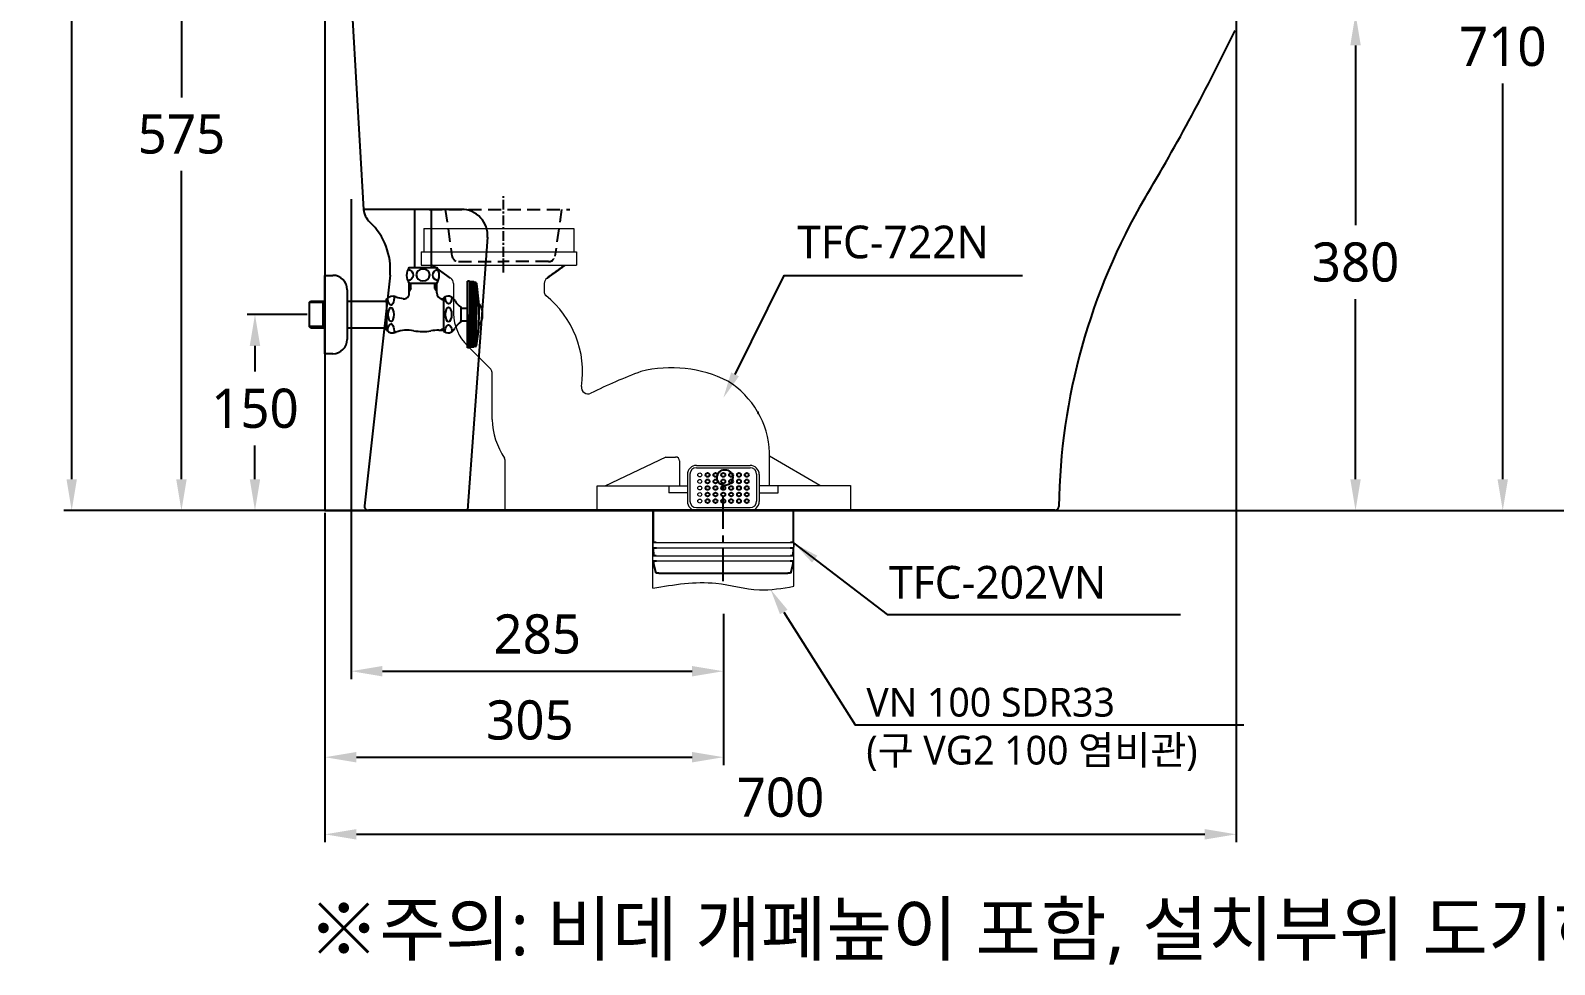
# Model space of a CAD drawing. Extents: x 3267 to 9145, y -61 to 2467.
# Drawn here: x 6285 to 7451, y -61 to 654 of the extents above; entities that cross this region are included whole.
import ezdxf

# ---------------------------------------------------------------- set-up
doc = ezdxf.new("R2010")
doc.units = 0
doc.header["$LTSCALE"] = 20
doc.header["$MEASUREMENT"] = 0
doc.linetypes.add('CENTER', pattern=[2, 1.25, -0.25, 0.25, -0.25])
doc.linetypes.add('HIDDEN', pattern=[0.375, 0.25, -0.125])
doc.layers.get('0').update_dxf_attribs({"linetype": 'CONTINUOUS'})
doc.layers.get('DEFPOINTS').update_dxf_attribs({"linetype": 'CONTINUOUS'})
for name, color, linetype in [('1', 7, 'CONTINUOUS'), ('2', 2, 'CONTINUOUS'), ('3', 3, 'CONTINUOUS'), ('4', 4, 'CONTINUOUS'), ('6', 6, 'CONTINUOUS'), ('CEN', 1, 'CENTER')]:
    doc.layers.add(name, color=color, linetype=linetype)
doc.styles.add('GHS', font='romans', dxfattribs={"bigfont": 'ghs'})
doc.styles.add('ROMANS', font='NanumGothic.ttf', dxfattribs={"height": 10.144927})
doc.styles.get("Standard").update_dxf_attribs({"font": 'NanumGothic.ttf'})
doc.dimstyles.get("Standard").update_dxf_attribs({"dimtxt": 2.7, "dimasz": 2.5, "dimexe": 1.5, "dimexo": 1.5, "dimgap": 1.5, "dimtad": 1, "dimdec": 0, "dimlfac": 10, "dimzin": 0, "dimdsep": 46, "dimtxsty": 'Standard', "dimcen": 0, "dimclrt": 2, "dimadec": 0, "dimazin": 0, "dimtfac": 1, "dimtdec": 0, "dimtmove": 0, "dimatfit": 3, "dimfxl": 0, "dimtolj": 1, "dimtzin": 0, "dimarcsym": 0})

# ---------------------------------------------------------------- blocks, each defined once
blk = doc.blocks.new('*D16')
at = {"color": 3, "lineweight": -2}
for p, q in [((6530.2, 524.9), (6530.2, 157.8)), ((6815.2, 207.8), (6815.2, 157.8)), ((6554.2, 163.8), (6791.2, 163.8))]:
    blk.add_line(p, q, dxfattribs=at)
at = {"color": 3}
for points in [[(6554.2, 167.8), (6554.2, 159.8), (6530.2, 163.8)], [(6791.2, 167.8), (6791.2, 159.8), (6815.2, 163.8)]]:
    blk.add_solid(points, dxfattribs=at)
at = {"layer": 'DEFPOINTS', "color": 0}
for p in [(6530.2, 526.7), (6815.2, 209.6), (6815.2, 163.8)]:
    blk.add_point(p, dxfattribs=at)
at = {"color": 2, "insert": (6672.7, 192.1), "char_height": 30, "attachment_point": 5}
blk.add_mtext('\\A1;{\\fNanumGothic|b0|i0|c129|p50;285}', dxfattribs=at)
blk = doc.blocks.new('*D17')
at = {"color": 3, "lineweight": -2}
for p, q in [((7341.9, 996.7), (7417.8, 996.7)), ((7411.8, 972.7), (7411.8, 670)), ((7411.8, 310.7), (7411.8, 613.5)), ((7384.8, 286.7), (7417.8, 286.7))]:
    blk.add_line(p, q, dxfattribs=at)
at = {"color": 3}
for points in [[(7407.8, 972.7), (7415.8, 972.7), (7411.8, 996.7)], [(7407.8, 310.7), (7415.8, 310.7), (7411.8, 286.7)]]:
    blk.add_solid(points, dxfattribs=at)
at = {"layer": 'DEFPOINTS', "color": 0}
for p in [(7340.1, 996.7), (7383, 286.7), (7411.8, 286.7)]:
    blk.add_point(p, dxfattribs=at)
at = {"color": 2, "insert": (7411.8, 641.7), "char_height": 30, "attachment_point": 5}
blk.add_mtext('\\A1;{\\fNanumGothic|b0|i0|c129|p50;710}', dxfattribs=at)
blk = doc.blocks.new('*D19')
at = {"color": 3, "lineweight": -2}
for p, q in [((6510.2, 264), (6510.2, 92)), ((6815.2, 198.7), (6815.2, 92)), ((6534.2, 98), (6791.2, 98))]:
    blk.add_line(p, q, dxfattribs=at)
at = {"color": 3}
for points in [[(6534.2, 102), (6534.2, 94), (6510.2, 98)], [(6791.2, 102), (6791.2, 94), (6815.2, 98)]]:
    blk.add_solid(points, dxfattribs=at)
at = {"layer": 'DEFPOINTS', "color": 0}
for p in [(6510.2, 265.8), (6815.2, 200.5), (6815.2, 98)]:
    blk.add_point(p, dxfattribs=at)
at = {"color": 2, "insert": (6667.1, 126.3), "char_height": 30, "attachment_point": 5}
blk.add_mtext('\\A1;{\\fNanumGothic|b0|i0|c129|p50;305}', dxfattribs=at)
blk = doc.blocks.new('*D20')
at = {"color": 3, "lineweight": -2}
for p, q in [((6496.5, 436.7), (6450.6, 436.7)), ((6456.6, 412.7), (6456.6, 393.1)), ((6456.6, 310.7), (6456.6, 336.5)), ((6508.4, 286.7), (6450.6, 286.7))]:
    blk.add_line(p, q, dxfattribs=at)
at = {"color": 3}
for points in [[(6452.6, 412.7), (6460.6, 412.7), (6456.6, 436.7)], [(6452.6, 310.7), (6460.6, 310.7), (6456.6, 286.7)]]:
    blk.add_solid(points, dxfattribs=at)
at = {"layer": 'DEFPOINTS', "color": 0}
for p in [(6456.6, 436.7), (6498.3, 436.7), (6510.2, 286.7)]:
    blk.add_point(p, dxfattribs=at)
at = {"color": 2, "insert": (6456.6, 364.8), "char_height": 30, "attachment_point": 5}
blk.add_mtext('\\A1;{\\fNanumGothic|b0|i0|c129|p50;150}', dxfattribs=at)
blk = doc.blocks.new('BGFB')
at = {"color": 2, "linetype": 'Continuous', "lineweight": 0}
for p, q in [((-57.5, 0), (57.5, 0)), ((-57.5, 0), (-57.5, -18)), ((57.5, 0), (57.5, -18)), ((-59.5, -18), (59.5, -18)), ((-59.5, -18), (-59.5, -28)), ((59.5, -18), (59.5, -28)), ((-59.5, -28), (59.5, -28)), ((-36.9, -38), (-50.8, -28)), ((36.9, -38.1), (50.8, -28)), ((-34.8, -42.1), (-34.8, -65.3)), ((34.8, -42.1), (34.8, -49.1)), ((-24.1, -89.9), (-6.2, -107.6)), ((-5.3, -109.8), (-5.3, -146.3)), ((127.8, -174.9), (81.1, -197.3)), ((127.8, -174.9), (135.3, -174.9)), ((207.1, -196.8), (207.1, -171.6)), ((207.3, -174.1), (245.6, -196.4)), ((4.7, -215.9), (4.7, -177.4)), ((138.3, -177.9), (138.3, -197.3)), ((151.3, -181.3), (192.3, -181.3)), ((151.3, -183.1), (192.3, -183.1)), ((144.3, -197.3), (75.1, -197.3)), ((75.1, -197.3), (75.1, -215.9)), ((130.2, -197.3), (130.2, -202.4)), ((144.3, -188.3), (144.3, -208.9)), ((146.3, -188.1), (146.3, -208.6)), ((197.3, -188.1), (197.3, -208.6)), ((199.3, -188.3), (199.3, -208.9)), ((199.3, -196.8), (269.2, -196.8)), ((213.7, -202.4), (213.7, -196.8)), ((269.2, -196.8), (269.2, -215.9)), ((144.3, -202.4), (130.2, -202.4)), ((199.3, -202.4), (213.7, -202.4)), ((4.7, -215.9), (269.2, -215.9)), ((151.3, -213.6), (192.3, -213.6)), ((117.8, -240.9), (117.8, -243.9)), ((118.5, -240.4), (118.3, -240.4)), ((118.5, -244.4), (118.3, -244.4)), ((118.5, -240.4), (225.4, -240.4)), ((118.5, -244.4), (225.4, -244.4)), ((225.9, -240.9), (225.9, -243.9)), ((120.3, -250.4), (223.3, -250.4)), ((120.6, -254.4), (223, -254.4))]:
    blk.add_line(p, q, dxfattribs=at)
at = {"color": 3, "linetype": 'Continuous', "lineweight": 0}
for p, q in [((117.8, -275.3), (117.8, -215.9)), ((225.9, -273.8), (225.9, -215.9))]:
    blk.add_line(p, q, dxfattribs=at)
at = {"color": 2}
for p, q in [((118.5, -240.4), (118.4, -215.9)), ((225.3, -215.9), (225.2, -240.4)), ((118.5, -244.4), (120.6, -244.4)), ((118.6, -250.4), (118.5, -244.4)), ((223, -244.4), (225.2, -244.4)), ((225.2, -240.4), (223.3, -240.4)), ((225.2, -244.4), (225.1, -250.4)), ((120.3, -250.4), (118.3, -250.4)), ((118.3, -254.4), (120.6, -254.4)), ((118.6, -256.9), (118.6, -254.4)), ((223, -254.4), (225.4, -254.4)), ((225.4, -250.4), (223.3, -250.4)), ((225.1, -254.4), (225.1, -256.9)), ((120.4, -263.9), (118.6, -256.9)), ((122.4, -263.9), (120.4, -263.9)), ((122.4, -263.9), (171.8, -263.9)), ((171.8, -263.9), (221.2, -263.9)), ((223.2, -263.9), (221.2, -263.9)), ((225.1, -256.9), (223.2, -263.9))]:
    blk.add_line(p, q, dxfattribs=at)
blk.add_line((120.3, -240.4), (118.5, -240.4))
at = {"color": 2, "linetype": 'Continuous', "lineweight": 0}
for centre in [(153.8, -188.6), (153.8, -193.6), (153.8, -198.6), (153.8, -203.6), (153.8, -208.6)]:
    blk.add_circle(centre, 1.5, dxfattribs=at)
for centre, radius, start, end in [((-39.8, -42.1), 5, 0.0447, 54.1067), ((39.8, -42.1), 5, 125.8861, 179.7556), ((37.8, -49.1), 3, 179.7556, 231.4151), ((-10.7, -109.9), 74.8, 351.5468, 51.4151), ((1.6, -64.1), 36.4, 181.8849, 225.0733), ((-8.3, -109.8), 3, 0.0895, 45.2408), ((239.8, -464.9), 378.8, 110.2437, 116.5549), ((132, -202.9), 96.3, 63.2809, 103.9725), ((68.2, -121.6), 5, 171.5468, 296.5549), ((140.2, -174), 67, 2.0828, 58.4605), ((52.8, -143.8), 58.1, 182.4762, 213.3534), ((135.3, -177.9), 3, 0, 90), ((1.7, -177.4), 3, 0, 33.3534), ((151.3, -188.3), 7, 90, 180), ((151.3, -188.1), 5, 90, 180), ((192.3, -188.3), 7, 360, 90), ((192.3, -188.1), 5, 0, 90), ((247.1, -193.8), 3, 239.7939, 270), ((151.3, -208.9), 7, 179.7381, 270), ((151.3, -208.6), 5, 180, 270), ((192.3, -208.6), 5, 270, 0), ((192.3, -208.9), 7, 270, 0), ((118.3, -240.9), 0.5, 90, 180), ((118.3, -243.9), 0.5, 180, 270), ((225.4, -240.9), 0.5, 0, 90), ((225.4, -243.9), 0.5, 270, 360), ((118.3, -250.9), 0.5, 90, 180), ((118.3, -253.9), 0.5, 180, 270), ((225.4, -250.9), 0.5, 0, 90), ((225.4, -253.9), 0.5, 270, 0)]:
    blk.add_arc(centre, radius, start, end, dxfattribs=at)
at = {"color": 3, "linetype": 'Continuous', "lineweight": 0}
blk.add_spline([(117.8, -275.3), (166.2, -271.5), (199.4, -276.5), (225.9, -273.8)], degree=3, dxfattribs=at)
at = {"layer": '1', "color": 252, "linetype": 'Continuous'}
for q in [(-50.8, -28), (-50.1, -28.5), (-50.1, -28.5), (-50.1, -28.5)]:
    blk.add_line((-36.9, -38), q, dxfattribs=at)
at = {"layer": '1', "color": 2, "linetype": 'Continuous'}
for centre in [(159.8, -188.6), (159.8, -188.6), (159.8, -193.6), (159.8, -193.6), (159.8, -198.6), (159.8, -198.6), (165.8, -188.6), (165.8, -188.6), (165.8, -193.6), (165.8, -193.6), (165.8, -198.6), (165.8, -198.6), (171.8, -188.6), (171.8, -193.6), (171.8, -198.6), (177.8, -188.6), (177.8, -188.6), (177.8, -193.6), (177.8, -193.6), (177.8, -198.6), (177.8, -198.6), (183.8, -188.6), (183.8, -188.6), (183.8, -193.6), (183.8, -193.6), (183.8, -198.6), (183.8, -198.6), (189.8, -188.6), (189.8, -188.6), (189.8, -193.6), (189.8, -193.6), (189.8, -198.6), (189.8, -198.6), (159.8, -203.6), (159.8, -203.6), (159.8, -208.6), (159.8, -208.6), (165.8, -203.6), (165.8, -203.6), (165.8, -208.6), (165.8, -208.6), (171.8, -203.6), (171.8, -208.6), (171.8, -208.6), (177.8, -203.6), (177.8, -203.6), (177.8, -208.6), (177.8, -208.6), (183.8, -203.6), (183.8, -203.6), (183.8, -208.6), (183.8, -208.6), (189.8, -203.6), (189.8, -203.6), (189.8, -208.6), (189.8, -208.6)]:
    blk.add_circle(centre, 1.5, dxfattribs=at)
at = {"layer": '1', "color": 252, "linetype": 'Continuous'}
for centre in [(171.8, -188.6), (171.8, -193.6), (171.8, -198.6), (171.8, -203.6)]:
    blk.add_circle(centre, 1.5, dxfattribs=at)
for points, degree in [([(50.1, -28.5), (36.9, -38)], 1), ([(50.1, -28.5), (45.7, -31.7), (41.3, -34.8), (36.9, -38)], 3), ([(50.1, -28.5), (36.9, -38)], 1), ([(50.1, -28.5), (45.7, -31.7), (41.3, -34.8), (36.9, -38)], 3), ([(197.9, -139.9), (198.2, -140.5), (198.5, -141), (198.8, -141.6)], 3), ([(197.9, -139.9), (198.2, -140.5), (198.5, -141), (198.8, -141.6)], 3)]:
    blk.add_open_spline(points, degree=degree, dxfattribs=at)
at = {"layer": 'CEN'}
blk.add_line((171.8, -269.9), (171.8, -196.9), dxfattribs=at)
blk = doc.blocks.new('*D22')
at = {"color": 3, "lineweight": -2}
for p, q in [((6579.7, 862.7), (6394.3, 862.7)), ((6400.3, 838.7), (6400.3, 602.9)), ((6400.3, 310.7), (6400.3, 546.6)), ((6563.7, 286.7), (6394.3, 286.7))]:
    blk.add_line(p, q, dxfattribs=at)
at = {"color": 3}
for points in [[(6396.3, 838.7), (6404.3, 838.7), (6400.3, 862.7)], [(6396.3, 310.7), (6404.3, 310.7), (6400.3, 286.7)]]:
    blk.add_solid(points, dxfattribs=at)
at = {"layer": 'DEFPOINTS', "color": 0}
for p in [(6581.5, 862.7), (6400.3, 286.7), (6565.5, 286.7)]:
    blk.add_point(p, dxfattribs=at)
at = {"color": 2, "insert": (6400.3, 574.7), "char_height": 30, "attachment_point": 5}
blk.add_mtext('\\A1;{\\fNanumGothic|b0|i0|c0|p50;575}', dxfattribs=at)
blk = doc.blocks.new('*D23')
at = {"color": 3, "lineweight": -2}
for p, q in [((7205.2, 666.7), (7305.1, 666.7)), ((7299.1, 642.7), (7299.1, 505.1)), ((7299.1, 310.7), (7299.1, 448.4)), ((7071.9, 286.7), (7305.1, 286.7))]:
    blk.add_line(p, q, dxfattribs=at)
at = {"color": 3}
for points in [[(7295.1, 642.7), (7303.1, 642.7), (7299.1, 666.7)], [(7295.1, 310.7), (7303.1, 310.7), (7299.1, 286.7)]]:
    blk.add_solid(points, dxfattribs=at)
at = {"layer": 'DEFPOINTS', "color": 0}
for p in [(7203.4, 666.7, 0), (7070.1, 286.7), (7299.1, 286.7)]:
    blk.add_point(p, dxfattribs=at)
at = {"color": 2, "insert": (7299.1, 476.7), "char_height": 30, "attachment_point": 5}
blk.add_mtext('\\A1;{\\fNanumGothic|b0|i0|c129|p50;380}', dxfattribs=at)
blk = doc.blocks.new('*D26')
at = {"color": 3, "lineweight": -2}
for p, q in [((7207.7, 683.4), (7207.7, 33)), ((6510.2, 284.9), (6510.2, 33)), ((6534.2, 39), (7183.7, 39))]:
    blk.add_line(p, q, dxfattribs=at)
at = {"color": 3}
for points in [[(6534.2, 43), (6534.2, 35), (6510.2, 39)], [(7183.7, 43), (7183.7, 35), (7207.7, 39)]]:
    blk.add_solid(points, dxfattribs=at)
at = {"layer": 'DEFPOINTS', "color": 0}
for p in [(7207.7, 685.2), (6510.2, 286.7), (7207.7, 39)]:
    blk.add_point(p, dxfattribs=at)
at = {"color": 2, "insert": (6858.9, 67.2), "char_height": 30, "attachment_point": 5}
blk.add_mtext('\\A1;{\\fNanumGothic|b0|i0|c0|p50;700}', dxfattribs=at)
blk = doc.blocks.new('*D27')
at = {"color": 3, "lineweight": -2}
for p, q in [((6745, 1241.6), (6310.3, 1241.6)), ((6316.3, 1217.6), (6316.3, 792.5)), ((6316.3, 310.7), (6316.3, 735.8)), ((6508.4, 286.7), (6310.3, 286.7))]:
    blk.add_line(p, q, dxfattribs=at)
at = {"color": 3}
for points in [[(6312.3, 1217.6), (6320.3, 1217.6), (6316.3, 1241.6)], [(6312.3, 310.7), (6320.3, 310.7), (6316.3, 286.7)]]:
    blk.add_solid(points, dxfattribs=at)
at = {"layer": 'DEFPOINTS', "color": 0}
for p in [(6746.8, 1241.6), (6316.3, 286.7), (6510.2, 286.7)]:
    blk.add_point(p, dxfattribs=at)
at = {"color": 2, "insert": (6316.3, 764.1), "char_height": 24, "attachment_point": 5}
blk.add_mtext('\\A1;{\\fNanumGothic|b0|i0|c0|p50;\\H1.25x;955}', dxfattribs=at)

msp = doc.modelspace()

# ---------------------------------------------------------------- linework, layer by layer
at = {"color": 7}
for p, q in [((6531.3, 662.6), (6539.7, 517.2)), ((6614.7, 517.2), (6539.7, 517.2)), ((6634.6, 495.8), (6619.3, 287)), ((6560, 466.8), (6540.4, 290.3)), ((7069, 287), (6543.4, 287))]:
    msp.add_line(p, q, dxfattribs=at)
at = {"color": 1, "linetype": 'CENTER', "ltscale": 0.3}
msp.add_line((6646.8, 469), (6646.8, 527.4), dxfattribs=at)
at = {"color": 7}
msp.add_circle((6816.3, 312), 6, dxfattribs=at)
for centre, radius, start, end in [((5683.9, 1390.5), 1691.7, 329.2522, 334.1921), ((7553.5, 282.7), 481.6, 149.7004, 179.1364), ((6554.7, 518.5), 15, 184.9422, 227.6133), ((6614.7, 497.2), 20, 355.7986, 90), ((6510.2, 471.1), 50, 355.0116, 46.5106), ((6543.4, 290), 3, 173.6733, 270), ((7069, 290), 3, 270, 359.1364)]:
    msp.add_arc(centre, radius, start, end, dxfattribs=at)
at = {"color": 7, "linetype": 'HIDDEN'}
for centre, start, end in [((6612.4, 482.2), 188.1301, 270), ((6681.3, 482.2), 270, 351.8699)]:
    msp.add_arc(centre, 5, start, end, dxfattribs=at)
at = {"layer": '2', "color": 7, "linetype": 'HIDDEN', "ltscale": 2}
for p, q in [((6590, 517.2), (6697.7, 517.2)), ((6602.3, 517.2), (6607.4, 481.5)), ((6691.3, 517.2), (6686.2, 481.5)), ((6612.4, 477.2), (6646.8, 477.2)), ((6681.3, 477.2), (6646.8, 477.2))]:
    msp.add_line(p, q, dxfattribs=at)
at = {"layer": '3'}
for points in [[(6824.1, 390.9), (6861.8, 466.6), (7044.1, 466.6)], [(6861.4, 209.1), (6916.1, 122.8), (7213.6, 122.8)]]:
    msp.add_lwpolyline(points, dxfattribs=at)
msp.add_solid([(6827.1, 389.5), (6815.2, 373), (6821.1, 392.4)], dxfattribs=at)
at = {"layer": '3', "color": 3}
msp.add_solid([(6858.5, 207.4), (6851.3, 226.4), (6864.3, 210.8)], dxfattribs=at)
at = {"layer": '4'}
for p, q in [((6578.8, 517.2), (6578.8, 472.7)), ((6591.5, 517.2), (6591.5, 472.7)), ((6510.2, 406.7), (6510.2, 466.7)), ((6510.2, 466.7), (6516.2, 466.7)), ((6574.7, 472.7), (6578.8, 472.7)), ((6578.8, 472.7), (6595.7, 472.7)), ((6527.2, 455.7), (6527.2, 417.7)), ((6574.7, 460.7), (6595.7, 460.7)), ((6574.7, 452.8), (6574.7, 460.7)), ((6574.7, 456.7), (6575.9, 456.7)), ((6575.9, 456.7), (6574.7, 454.6)), ((6575.9, 456.7), (6575.9, 460.7)), ((6594.4, 456.7), (6594.4, 460.7)), ((6594.4, 456.7), (6595.7, 456.7)), ((6594.4, 456.7), (6595.7, 454.6)), ((6595.7, 453.2), (6595.7, 460.7)), ((6620.7, 462.2), (6619.2, 462.2)), ((6619.2, 461.2), (6619.2, 462.2)), ((6619.2, 436.7), (6619.2, 461.2)), ((6620.7, 462), (6620.7, 462.2)), ((6620.7, 462), (6620.7, 436.7)), ((6624.2, 461.3), (6620.7, 461.3)), ((6624.2, 460.3), (6620.7, 460.3)), ((6624.2, 459.3), (6620.7, 459.3)), ((6624.2, 458.3), (6620.7, 458.3)), ((6624.2, 457.3), (6620.7, 457.3)), ((6624.2, 456.3), (6620.7, 456.3)), ((6624.2, 455.3), (6620.7, 455.3)), ((6624.2, 461.7), (6621, 461.7)), ((6624.7, 461.2), (6624.2, 461.7)), ((6624.2, 461.7), (6624.2, 436.7)), ((6625.5, 461.2), (6624.7, 461.2)), ((6624.7, 461.2), (6624.7, 436.7)), ((6626.1, 460.7), (6626.1, 436.7)), ((6498.2, 446), (6499.2, 447)), ((6508.7, 446), (6498.2, 446)), ((6498.3, 427.5), (6498.3, 446)), ((6499.2, 447), (6510.2, 447)), ((6508.7, 426.5), (6508.7, 447)), ((6508.7, 446), (6509.7, 447)), ((6510.2, 446.4), (6510.2, 427.1)), ((6527.2, 447), (6557.2, 447)), ((6557.2, 446), (6557.2, 448.7)), ((6557.2, 446), (6557.2, 427.5)), ((6600.2, 448), (6598.9, 448.9)), ((6600.2, 448.7), (6601.1, 448.7)), ((6600.2, 448), (6600.2, 448.7)), ((6600.2, 448), (6601.1, 448)), ((6601.1, 448.7), (6601.1, 449.5)), ((6601.1, 424.7), (6601.1, 448.7)), ((6609.2, 448.1), (6609.7, 447.1)), ((6624.2, 454.3), (6620.7, 454.3)), ((6624.2, 453.3), (6620.7, 453.3)), ((6624.2, 452.3), (6620.7, 452.3)), ((6624.2, 451.3), (6620.7, 451.3)), ((6624.2, 450.3), (6620.7, 450.3)), ((6624.2, 449.3), (6620.7, 449.3)), ((6624.2, 448.3), (6620.7, 448.3)), ((6624.2, 447.3), (6620.7, 447.3)), ((6624.2, 446.3), (6620.7, 446.3)), ((6624.2, 445.3), (6620.7, 445.3)), ((6624.2, 444.3), (6620.7, 444.3)), ((6614.1, 442.5), (6614.1, 441.5)), ((6614.1, 441.5), (6614.1, 432)), ((6614.1, 441.5), (6619.2, 441.5)), ((6614.1, 432), (6619.2, 432)), ((6614.1, 431), (6614.1, 432)), ((6619.2, 411.2), (6619.2, 436.7)), ((6624.2, 443.3), (6620.7, 443.3)), ((6624.2, 442.3), (6620.7, 442.3)), ((6624.2, 441.3), (6620.7, 441.3)), ((6624.2, 440.3), (6620.7, 440.3)), ((6624.2, 439.3), (6620.7, 439.3)), ((6624.2, 438.3), (6620.7, 438.3)), ((6624.2, 437.3), (6620.7, 437.3)), ((6620.7, 411.4), (6620.7, 436.7)), ((6624.2, 436.1), (6620.7, 436.1)), ((6624.2, 435.1), (6620.7, 435.1)), ((6624.2, 434.1), (6620.7, 434.1)), ((6624.2, 433.1), (6620.7, 433.1)), ((6624.2, 432.1), (6620.7, 432.1)), ((6624.2, 411.7), (6624.2, 436.7)), ((6624.7, 412.2), (6624.7, 436.7)), ((6626.1, 412.7), (6626.1, 436.7)), ((6508.7, 427.5), (6498.2, 427.5)), ((6499.2, 426.5), (6498.2, 427.5)), ((6499.2, 426.5), (6510.2, 426.5)), ((6509.7, 426.5), (6508.7, 427.5)), ((6527.2, 426.5), (6557.2, 426.5)), ((6557.2, 424.7), (6557.2, 427.5)), ((6557.2, 426.5), (6557.2, 426.3)), ((6557.2, 424.7), (6557.2, 426.3)), ((6597.4, 424.7), (6601.1, 424.7)), ((6600.2, 425.5), (6598.9, 424.7)), ((6600.2, 425.5), (6601.1, 425.5)), ((6600.2, 424.7), (6600.2, 425.5)), ((6601.1, 424), (6601.1, 424.7)), ((6609.2, 425.4), (6609.7, 426.4)), ((6624.2, 431.1), (6620.7, 431.1)), ((6624.2, 430.1), (6620.7, 430.1)), ((6624.2, 429.1), (6620.7, 429.1)), ((6624.2, 428.1), (6620.7, 428.1)), ((6624.2, 427.1), (6620.7, 427.1)), ((6624.2, 426.1), (6620.7, 426.1)), ((6624.2, 425.1), (6620.7, 425.1)), ((6624.2, 424.1), (6620.7, 424.1)), ((6624.2, 423.1), (6620.7, 423.1)), ((6624.2, 422.1), (6620.7, 422.1)), ((6624.2, 421.1), (6620.7, 421.1)), ((6624.2, 420.2), (6620.7, 420.2)), ((6620.7, 411.3), (6619.2, 411.3)), ((6624.2, 419.2), (6620.7, 419.2)), ((6624.2, 418.2), (6620.7, 418.2)), ((6624.2, 417.2), (6620.7, 417.2)), ((6624.2, 416.2), (6620.7, 416.2)), ((6624.2, 415.2), (6620.7, 415.2)), ((6624.2, 414.2), (6620.7, 414.2)), ((6624.2, 413.2), (6620.7, 413.2)), ((6624.2, 412.2), (6620.7, 412.2)), ((6624.2, 411.8), (6621, 411.8)), ((6624.7, 412.3), (6624.2, 411.8)), ((6625.5, 412.3), (6624.7, 412.3)), ((6516.2, 406.7), (6510.2, 406.7))]:
    msp.add_line(p, q, dxfattribs=at)
for centre, radius, start, end in [((6516.2, 455.7), 11, 0, 90), ((6582.7, 466.7), 10, 143.1301, 216.8699), ((6587.7, 466.7), 10, 323.1301, 36.8699), ((6621, 462), 0.3, 180, 270), ((6625.5, 460.5), 0.7, 9.4934, 90), ((6483.2, 436.7), 145, 1.9431, 9.4934), ((6562.1, 443.7), 7, 69.0339, 134.5129), ((6573.4, 473.5), 24.8, 249.0339, 262.2883), ((6570.7, 452.8), 4, 262.2883, 0), ((6600.2, 453.2), 4.5, 180, 270), ((6604.5, 445.4), 5.36, 30, 130.4306), ((6621.9, 454.1), 14, 210, 236.1902), ((6616.9, 436.7), 14, 0.2473, 38.2141), ((6483.2, 436.7), 145, 350.5066, 1.9431), ((6616.9, 436.8), 14, 321.7859, 359.7527), ((6562.1, 429.7), 7, 225.5, 290.9661), ((6573.4, 400), 24.8, 79.2627, 110.9661), ((6585.2, 461.7), 38, 259.2627, 279.3048), ((6597.4, 386.7), 38, 90, 99.3048), ((6604.5, 428.1), 5.36, 229.5694, 330), ((6621.9, 419.4), 14, 123.8098, 150), ((6516.2, 417.7), 11, 270, 0), ((6621, 411.5), 0.3, 90, 180), ((6625.5, 413), 0.7, 270, 350.5066)]:
    msp.add_arc(centre, radius, start, end, dxfattribs=at)
at = {"layer": '4', "extrusion": (0, 0, -1)}
for centre, major_axis, ratio, start_param, end_param in [((6572.5, 467), (-5.23, 0), 0.866391, 1.824119, 4.49897), ((6597.9, 467), (-5.23, 0), 0.866391, 4.942097, 7.58465), ((6560.7, 449.2), (0, -5.22), 0.46009, 4.433611, 7.934688), ((6604.8, 450.3), (0, -5.4), 0.478204, 4.79078, 7.834251), ((6560.7, 424.3), (0, -5.22), 0.46009, 1.472186, 5.009627), ((6604.8, 423.4), (0, -5.4), 0.478204, 1.540108, 4.68362)]:
    msp.add_ellipse(centre, major_axis=major_axis, ratio=ratio, start_param=start_param, end_param=end_param, dxfattribs=at)
for centre, major_axis, ratio in [((6585.2, 467), (-5.23, 0), 0.866391), ((6560.7, 436.7), (0, -5.22), 0.46009), ((6604.8, 436.7), (0, -5.4), 0.478204)]:
    msp.add_ellipse(centre, major_axis=major_axis, ratio=ratio, dxfattribs=at)
at = {"layer": '6'}
msp.add_lwpolyline([(7510.2, 2211.8), (6510.2, 2211.8), (6510.2, 286.7), (8437.7, 286.7), (8437.7, 1311.7)], dxfattribs=at)

# ---------------------------------------------------------------- block references
at = {"color": 1}
msp.add_blockref('BGFB', (6643.3, 502.6), dxfattribs=at)

# ---------------------------------------------------------------- texts
at = {"layer": '2', "attachment_point": 4, "style": 'ROMANS'}
for s, insert, char_height in [('{\\fNanumGothic|b0|i0|c0|p50;TFC-722N}', (6871.7, 492.1), 25), ('{\\fNanumGothic|b0|i0|c0|p50;TFC-202VN}', (6942, 231.7), 25), ('{\\fNanumGothic|b0|i0|c0|p50;VN 100 SDR33\\P(\\fNanumGothic|b0|i0|c129|p50;구 \\fNanumGothic|b0|i0|c0|p50;VG2 100 \\fNanumGothic|b0|i0|c129|p50;염비관\\fNanumGothic|b0|i0|c0|p50;)}', (6924.6, 119.3), 22)]:
    msp.add_mtext(s, dxfattribs=dict(at, insert=insert, char_height=char_height))
at = {"layer": '3', "color": 1, "insert": (6497.3, -13.4), "char_height": 40, "attachment_point": 1, "style": 'GHS'}
msp.add_mtext_dynamic_manual_height_columns('{\\fNanumGothic|b0|i0|c129|p50;※주의: 비데 개폐높이 포함, 설치부위 도기허용차는 ±5%이므로 반드시 실측 확인 후 시공하십시오.}', width=2648.262, gutter_width=13.5, heights=[0], dxfattribs=at)

# ---------------------------------------------------------------- dimensions: what is measured, and where the dimension line sits
for base, p1, p2, text, override, picture, middle in [((6316.3, 286.7), (6746.8, 1241.6), (6510.2, 286.7), '{\\fNanumGothic|b0|i0|c0|p50;\\H1.25x;955}', {"dimscale": 1.2, "dimtxt": 20, "dimasz": 20, "dimexe": 5, "dimgap": 10, "dimtih": 1, "dimtoh": 1, "dimlfac": 1, "dimzin": 12, "dimclrd": 3, "dimclre": 3, "dimazin": 2, "dimarcsym": 1}, '*D27', (6316.3, 764.1)), ((6400.3, 286.7), (6581.5, 862.7), (6565.5, 286.7), '{\\fNanumGothic|b0|i0|c0|p50;575}', {"dimscale": 1.2, "dimtxt": 25, "dimasz": 20, "dimexe": 5, "dimgap": 10, "dimtih": 1, "dimtoh": 1, "dimlfac": 1, "dimzin": 12, "dimclrd": 3, "dimclre": 3, "dimazin": 2, "dimarcsym": 1}, '*D22', (6400.3, 574.7))]:
    dim = msp.add_linear_dim(base=base, p1=p1, p2=p2, angle=90, text=text, dimstyle='Standard', override=override)
    dim.commit()
    dim.dimension.update_dxf_attribs({"geometry": picture, "text_midpoint": middle})
for base, p1, p2, picture, middle in [((7411.8, 286.7), (7340.1, 996.7), (7383, 286.7), '*D17', (7411.8, 641.7)), ((7299.1, 286.7), (7203.4, 666.7, 0), (7070.1, 286.7), '*D23', (7299.1, 476.7)), ((6456.6, 436.7), (6510.2, 286.7), (6498.3, 436.7), '*D20', (6456.6, 364.8))]:
    dim = msp.add_linear_dim(base=base, p1=p1, p2=p2, angle=90, text='{\\fNanumGothic|b0|i0|c129|p50;<>}', dimstyle='Standard', override={"dimscale": 1.2, "dimtxt": 25, "dimasz": 20, "dimexe": 5, "dimgap": 10, "dimtih": 1, "dimtoh": 1, "dimlfac": 1, "dimzin": 12, "dimclrd": 3, "dimclre": 3, "dimazin": 2, "dimarcsym": 1})
    dim.commit()
    dim.dimension.update_dxf_attribs({"geometry": picture, "text_midpoint": middle, "dimtype": 160})
for base, p1, p2, text, picture, middle in [((7207.7, 39), (6510.2, 286.7), (7207.7, 685.2), '{\\fNanumGothic|b0|i0|c0|p50;700}', '*D26', (6858.9, 39)), ((6815.2, 98), (6510.2, 265.8), (6815.2, 200.5), '{\\fNanumGothic|b0|i0|c129|p50;<>}', '*D19', (6667.1, 98))]:
    dim = msp.add_linear_dim(base=base, p1=p1, p2=p2, text=text, dimstyle='Standard', override={"dimscale": 1.2, "dimtxt": 25, "dimasz": 20, "dimexe": 5, "dimgap": 10, "dimtih": 1, "dimtoh": 1, "dimlfac": 1, "dimzin": 12, "dimclrd": 3, "dimclre": 3, "dimazin": 2, "dimarcsym": 1})
    dim.commit()
    dim.dimension.update_dxf_attribs({"geometry": picture, "text_midpoint": middle, "dimtype": 160})
dim = msp.add_linear_dim(base=(6815.2, 163.8), p1=(6530.2, 526.7), p2=(6815.2, 209.6), text='{\\fNanumGothic|b0|i0|c129|p50;<>}', dimstyle='Standard', override={"dimscale": 1.2, "dimtxt": 25, "dimasz": 20, "dimexe": 5, "dimgap": 10, "dimtih": 1, "dimtoh": 1, "dimlfac": 1, "dimzin": 12, "dimclrd": 3, "dimclre": 3, "dimazin": 2, "dimarcsym": 1})
dim.commit()
dim.dimension.update_dxf_attribs({"geometry": '*D16', "text_midpoint": (6672.7, 192.1)})

# ---------------------------------------------------------------- leaders
msp.add_leader([(6869.2, 261.7), (6940.5, 207.1), (7165, 207.1)], dimstyle='Standard', override={"dimtxt": 20, "dimasz": 20, "dimexe": 5, "dimgap": 10, "dimtad": 0, "dimlfac": 1, "dimzin": 12, "dimclrd": 3, "dimclre": 3, "dimazin": 2, "dimarcsym": 1})

doc.saveas('drawing.dxf')
